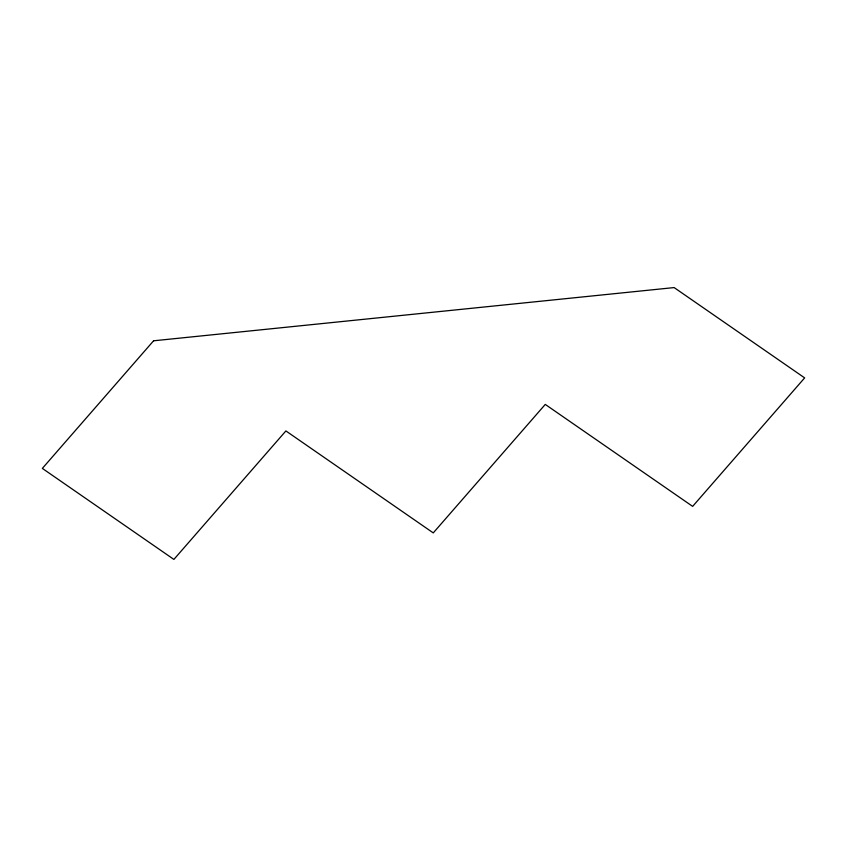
<?xml version="1.0" encoding="UTF-8"?>
<svg xmlns="http://www.w3.org/2000/svg" width="847" height="847" viewBox="0 0 847 847"><rect width="100%" height="100%" fill="white"/><g stroke="black" fill="none" stroke-linecap="round" stroke-linejoin="round"><path stroke-width="1.27" d="M153.582 340.801L42.35 468.402L173.889 559.422L285.894 430.932L433.262 532.901L545.267 404.411L692.645 506.379L804.65 377.889L674.138 287.578L153.582 340.801"/></g></svg>
